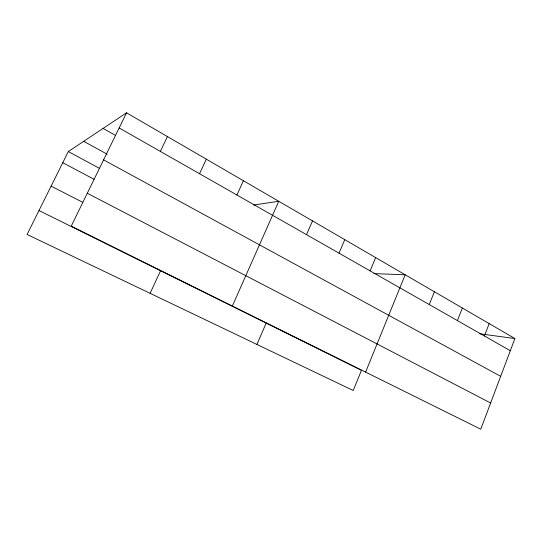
<?xml version="1.0" encoding="UTF-8"?>
<svg xmlns="http://www.w3.org/2000/svg" width="542" height="542" viewBox="0 0 542 542"><rect width="100%" height="100%" fill="white"/><g stroke="black" fill="none" stroke-linecap="round" stroke-linejoin="round"><path stroke-width="0.81" d="M514.9 338.554L480.761 429.203L71.239 226.156L126.537 112.797L514.9 338.554L479.785 333.777M484.412 335.965L489.162 323.588M457.414 320.593L462.34 307.998M429.271 304.563L434.379 291.745M365.606 372.103L405.199 274.787L373.851 273.615M370.125 270.878L375.64 257.599M339.041 253.175L344.766 239.659M256.935 344.448L266.183 323.113M306.542 234.666L312.504 220.899M232.355 306.04L278.751 201.278L253.649 205.039M236.922 195.012L243.399 180.73M199.578 173.738L206.333 159.185M150.114 293.33L160.554 270.763M160.364 151.408L167.424 136.57M126.537 112.797L68.306 151.557L27.1 234.469L353.221 390.518L361.453 370.328L39.004 210.52M51.124 186.116L82.804 202.376M87.296 193.25L490.625 403.004M62.77 162.695L94.064 179.294M68.306 151.557L99.416 168.318M103.583 159.856L500.673 376.324M83.705 141.306L107.208 154.226M103.075 128.413L115.432 135.378M119.152 127.939L510.313 350.721"/></g></svg>
